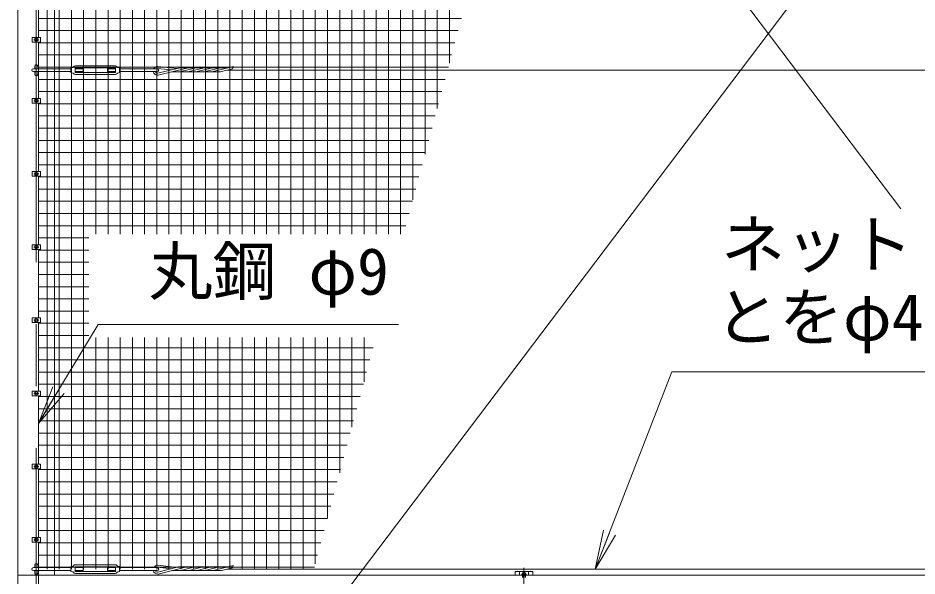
# Model space of a CAD drawing. Units: millimetres at full size; details may follow other scales. Extents: x -16800 to 16800, y -11880 to 11880.
# Drawn here: x -13745 to -10058, y 84 to 2372 of the extents above; entities that cross this region are included whole.
import ezdxf
from ezdxf.enums import TextEntityAlignment as Align

# ---------------------------------------------------------------- set-up
doc = ezdxf.new("R2010")
doc.units = ezdxf.units.MM
doc.header["$LTSCALE"] = 40
doc.linetypes.add('USER1', pattern=[50.8, 31.75, -6.35, 6.35, -6.35])
for name, color, linetype, lineweight in [('0-0_D-STR1', 1, 'Continuous', 18), ('0-1_D-BMK', 2, 'USER1', 13), ('0-2_D-STR3', 3, 'Continuous', 13), ('0-7_0', 7, 'Continuous', 18), ('0-9_D-STR-TXT', 7, 'Continuous', 13), ('0-A_D-STR2', 7, 'Continuous', 13)]:
    doc.layers.add(name, color=color, linetype=linetype, lineweight=lineweight)
doc.styles.add('ＭＳ ゴシック', font='')
doc.styles.get('ＭＳ ゴシック').set_extended_font_data('MS Gothic')

# ---------------------------------------------------------------- blocks, each defined once
blk = doc.blocks.new('_Open')
at = {"layer": '0-7_0'}
blk.add_line((-40, 6.67), (0, 0), dxfattribs=at)
blk.add_lwpolyline([(-40, -6.67), (0, 0), (-40, 0)], dxfattribs=at)

msp = doc.modelspace()

# ---------------------------------------------------------------- linework, layer by layer
at = {"layer": '0-0_D-STR1'}
for p, q in [((-13595.08, 87.52), (-13595.08, 6357.52)), ((-13745.08, 87.52), (-870.08, 87.52)), ((-11689.08, 87.52), (-11689.08, 102.52)), ((-11651.08, 87.52), (-11651.08, 102.52)), ((-11633.58, 87.52), (-11633.58, 102.52))]:
    msp.add_line(p, q, dxfattribs=at)
for points in [[(-13595.08, 6357.52), (-13745.08, 6357.52), (-13745.08, -2642.48), (-13595.08, -2642.48), (-13595.08, -1682.48)], [(-11706.58, 87.52), (-11706.58, 102.52), (-11633.58, 102.52)]]:
    msp.add_lwpolyline(points, dxfattribs=at)
at = {"layer": '0-1_D-BMK'}
for p, q in [((-13670.08, -2693.48), (-13670.08, 6408.52)), ((-13680.08, 2282.52), (-13660.08, 2282.52)), ((-13680.08, 2032.52), (-13660.08, 2032.52)), ((-13680.08, 1732.52), (-13660.08, 1732.52)), ((-13680.08, 1432.52), (-13660.08, 1432.52)), ((-13680.08, 1132.52), (-13660.08, 1132.52)), ((-13680.08, 832.52), (-13660.08, 832.52)), ((-13680.08, 532.52), (-13660.08, 532.52)), ((-13680.08, 232.52), (-13660.08, 232.52)), ((-11670.08, 117.52), (-11670.08, -1982.48)), ((-11660.08, 92.02), (-11680.08, 92.02))]:
    msp.add_line(p, q, dxfattribs=at)
at = {"layer": '0-2_D-STR3'}
for p, q in [((-13378.37, -1271.04), (-8276.01, 5465.66)), ((-13059.94, 5465.66), (-10124.35, 1589.76)), ((-13661.58, 2292.02), (-13661.58, 2573.02)), ((-13687.28, 2292.02), (-13652.88, 2292.02)), ((-13687.28, 2292.02), (-13687.28, 2273.02)), ((-13676.58, 2286.27), (-13670.08, 2290.03)), ((-13676.58, 2278.77), (-13676.58, 2286.27)), ((-13670.08, 2290.03), (-13663.58, 2286.27)), ((-13663.58, 2286.27), (-13663.58, 2278.77)), ((-13652.88, 2292.02), (-13652.88, 2273.02)), ((-13687.28, 2273.02), (-13652.88, 2273.02)), ((-13670.08, 2275.02), (-13676.58, 2278.77)), ((-13663.58, 2278.77), (-13670.08, 2275.02)), ((-13661.58, 2042.02), (-13661.58, 2273.02)), ((-13509.09, 2175.52), (-13347.09, 2175.52)), ((-13682.08, 2163.52), (-13528.09, 2163.52)), ((-13682.08, 2151.52), (-13528.09, 2151.52)), ((-13676.08, 2174.52), (-13676.08, 2163.52)), ((-13676.08, 2151.52), (-13676.08, 2140.52)), ((-13664.08, 2174.52), (-13664.08, 2163.52)), ((-13664.08, 2151.52), (-13664.08, 2140.52)), ((-13528.09, 2167.52), (-13520.28, 2169.19)), ((-13528.09, 2147.52), (-13528.09, 2167.52)), ((-13528.09, 2147.52), (-13520.28, 2145.85)), ((-13511.09, 2150.02), (-13511.09, 2165.02)), ((-13511.09, 2163.52), (-13478.09, 2163.52)), ((-13509.09, 2167.02), (-13347.09, 2167.02)), ((-13509.09, 2148.02), (-13347.09, 2148.02)), ((-13509.09, 2139.52), (-13347.09, 2139.52)), ((-13378.09, 2151.52), (-13378.09, 2163.52)), ((-13378.09, 2163.52), (-13345.09, 2163.52)), ((-13378.09, 2151.52), (-13345.09, 2151.52)), ((-13345.09, 2150.02), (-13345.09, 2165.02)), ((-13328.09, 2147.52), (-13335.89, 2145.85)), ((-13328.09, 2163.52), (-13174.09, 2163.52)), ((-13328.09, 2151.52), (-13174.09, 2151.52)), ((-13173.22, 2164.88), (-13115.55, 2158.89)), ((-13173.01, 2172.9), (-13092.68, 2164.56)), ((-13171.82, 2144.94), (-13086.16, 2166.18)), ((-13170.58, 2137), (-13052.92, 2166.18)), ((-12917.02, 2151.1), (-13113.73, 2151.1)), ((-12883.17, 2167.06), (-13078.94, 2167.06)), ((-13076.94, 2151.98), (-13019.68, 2166.18)), ((-13043.7, 2151.98), (-12986.44, 2166.18)), ((-13010.46, 2151.98), (-12953.2, 2166.18)), ((-12977.22, 2151.98), (-12919.96, 2166.18)), ((-12943.98, 2151.98), (-12862.16, 2172.27)), ((-12910.74, 2151.98), (-12866.06, 2163.06)), ((-12888.4, 2157.52), (-870.08, 2157.52)), ((-13687.28, 2042.02), (-13652.88, 2042.02)), ((-13687.28, 2042.02), (-13687.28, 2023.02)), ((-13676.58, 2036.27), (-13670.08, 2040.03)), ((-13676.58, 2028.77), (-13676.58, 2036.27)), ((-13670.08, 2025.02), (-13676.58, 2028.77)), ((-13670.08, 2040.03), (-13663.58, 2036.27)), ((-13663.58, 2028.77), (-13670.08, 2025.02)), ((-13663.58, 2036.27), (-13663.58, 2028.77)), ((-13652.88, 2042.02), (-13652.88, 2023.02)), ((-13687.28, 2023.02), (-13652.88, 2023.02)), ((-13661.58, 1742.02), (-13661.58, 2023.02)), ((-13687.28, 1742.02), (-13652.88, 1742.02)), ((-13687.28, 1742.02), (-13687.28, 1723.02)), ((-13676.58, 1736.27), (-13670.08, 1740.03)), ((-13676.58, 1728.77), (-13676.58, 1736.27)), ((-13670.08, 1740.03), (-13663.58, 1736.27)), ((-13663.58, 1736.27), (-13663.58, 1728.77)), ((-13652.88, 1742.02), (-13652.88, 1723.02)), ((-13687.28, 1723.02), (-13652.88, 1723.02)), ((-13670.08, 1725.02), (-13676.58, 1728.77)), ((-13663.58, 1728.77), (-13670.08, 1725.02)), ((-13661.58, 1442.02), (-13661.58, 1723.02)), ((-13687.28, 1442.02), (-13652.88, 1442.02)), ((-13687.28, 1442.02), (-13687.28, 1423.02)), ((-13676.58, 1436.27), (-13670.08, 1440.03)), ((-13670.08, 1440.03), (-13663.58, 1436.27)), ((-13652.88, 1442.02), (-13652.88, 1423.02)), ((-13687.28, 1423.02), (-13652.88, 1423.02)), ((-13676.58, 1428.77), (-13676.58, 1436.27)), ((-13670.08, 1425.02), (-13676.58, 1428.77)), ((-13663.58, 1428.77), (-13670.08, 1425.02)), ((-13663.58, 1436.27), (-13663.58, 1428.77)), ((-13661.58, 1142.02), (-13661.58, 1423.02)), ((-13687.28, 1142.02), (-13652.88, 1142.02)), ((-13687.28, 1142.02), (-13687.28, 1123.02)), ((-13687.28, 1123.02), (-13652.88, 1123.02)), ((-13676.58, 1136.27), (-13670.08, 1140.03)), ((-13676.58, 1128.77), (-13676.58, 1136.27)), ((-13670.08, 1125.02), (-13676.58, 1128.77)), ((-13670.08, 1140.03), (-13663.58, 1136.27)), ((-13663.58, 1128.77), (-13670.08, 1125.02)), ((-13663.58, 1136.27), (-13663.58, 1128.77)), ((-13661.58, 842.02), (-13661.58, 1123.02)), ((-13652.88, 1142.02), (-13652.88, 1123.02)), ((-13687.28, 842.02), (-13652.88, 842.02)), ((-13687.28, 842.02), (-13687.28, 823.02)), ((-13687.28, 823.02), (-13652.88, 823.02)), ((-13676.58, 836.27), (-13670.08, 840.03)), ((-13676.58, 828.77), (-13676.58, 836.27)), ((-13670.08, 825.02), (-13676.58, 828.77)), ((-13670.08, 840.03), (-13663.58, 836.27)), ((-13663.58, 828.77), (-13670.08, 825.02)), ((-13663.58, 836.27), (-13663.58, 828.77)), ((-13661.58, 542.02), (-13661.58, 823.02)), ((-13652.88, 842.02), (-13652.88, 823.02)), ((-13687.28, 542.02), (-13652.88, 542.02)), ((-13687.28, 542.02), (-13687.28, 523.02)), ((-13687.28, 523.02), (-13652.88, 523.02)), ((-13676.58, 536.27), (-13670.08, 540.03)), ((-13676.58, 528.77), (-13676.58, 536.27)), ((-13670.08, 525.02), (-13676.58, 528.77)), ((-13670.08, 540.03), (-13663.58, 536.27)), ((-13663.58, 528.77), (-13670.08, 525.02)), ((-13663.58, 536.27), (-13663.58, 528.77)), ((-13661.58, 242.02), (-13661.58, 523.02)), ((-13652.88, 542.02), (-13652.88, 523.02)), ((-13687.28, 242.02), (-13652.88, 242.02)), ((-13687.28, 242.02), (-13687.28, 223.02)), ((-13687.28, 223.02), (-13652.88, 223.02)), ((-13676.58, 236.27), (-13670.08, 240.03)), ((-13676.58, 228.77), (-13676.58, 236.27)), ((-13670.08, 225.02), (-13676.58, 228.77)), ((-13670.08, 240.03), (-13663.58, 236.27)), ((-13663.58, 228.77), (-13670.08, 225.02)), ((-13663.58, 236.27), (-13663.58, 228.77)), ((-13661.58, -2.98), (-13661.58, 223.02)), ((-13652.88, 242.02), (-13652.88, 223.02)), ((-13682.08, 118.52), (-13528.09, 118.52)), ((-13676.08, 129.52), (-13676.08, 118.52)), ((-13664.08, 129.52), (-13664.08, 118.52)), ((-13528.09, 122.52), (-13520.28, 124.19)), ((-13528.09, 102.52), (-13528.09, 122.52)), ((-13511.09, 105.02), (-13511.09, 120.02)), ((-13511.09, 118.52), (-13478.09, 118.52)), ((-13509.09, 130.52), (-13347.09, 130.52)), ((-13509.09, 122.02), (-13347.09, 122.02)), ((-13378.09, 106.52), (-13378.09, 118.52)), ((-13378.09, 118.52), (-13345.09, 118.52)), ((-13345.09, 105.02), (-13345.09, 120.02)), ((-13328.09, 118.52), (-13174.09, 118.52)), ((-13173.22, 119.88), (-13115.55, 113.89)), ((-13173.01, 127.9), (-13092.68, 119.56)), ((-13171.82, 99.94), (-13086.16, 121.18)), ((-13170.58, 92), (-13052.92, 121.18)), ((-12883.17, 122.06), (-13078.94, 122.06)), ((-13076.94, 106.98), (-13019.68, 121.18)), ((-13043.7, 106.98), (-12986.44, 121.18)), ((-13010.46, 106.98), (-12953.2, 121.18)), ((-12977.22, 106.98), (-12919.96, 121.18)), ((-12943.98, 106.98), (-12862.16, 127.27)), ((-12910.74, 106.98), (-12866.06, 118.06)), ((-12888.4, 112.52), (-870.08, 112.52)), ((-13682.08, 106.52), (-13528.09, 106.52)), ((-13676.08, 106.52), (-13676.08, 95.52)), ((-13664.08, 106.52), (-13664.08, 95.52)), ((-13528.09, 102.52), (-13520.28, 100.85)), ((-13509.09, 103.02), (-13347.09, 103.02)), ((-13509.09, 94.52), (-13347.09, 94.52)), ((-13378.09, 106.52), (-13345.09, 106.52)), ((-13328.09, 102.52), (-13335.89, 100.85)), ((-13328.09, 106.52), (-13174.09, 106.52)), ((-12917.02, 106.1), (-13113.73, 106.1)), ((-11670.08, 99.53), (-11676.58, 95.77)), ((-11676.58, 95.77), (-11676.58, 88.27)), ((-11676.58, 88.27), (-11670.08, 84.52)), ((-11676.33, 88.12), (-11676.33, 78.02)), ((-11674.33, 86.97), (-11674.33, 78.02)), ((-11663.58, 95.77), (-11670.08, 99.53)), ((-11670.08, 84.52), (-11663.58, 88.27)), ((-11665.83, 86.97), (-11665.83, 78.02)), ((-11663.83, 88.12), (-11663.83, 78.02)), ((-11663.58, 88.27), (-11663.58, 95.77))]:
    msp.add_line(p, q, dxfattribs=at)
for points in [[(-13511.09, 2151.52), (-13478.09, 2151.52), (-13478.09, 2163.52)], [(-13328.09, 2147.52), (-13328.09, 2167.52), (-13335.89, 2169.19)], [(-13511.09, 106.52), (-13478.09, 106.52), (-13478.09, 118.52)], [(-13328.09, 102.52), (-13328.09, 122.52), (-13335.89, 124.19)]]:
    msp.add_lwpolyline(points, dxfattribs=at)
for centre in [(-13670.08, 2282.52), (-13670.08, 2032.52), (-13670.08, 1732.52), (-13670.08, 1432.52), (-13670.08, 1132.52), (-13670.08, 832.52), (-13670.08, 532.52), (-13670.08, 232.52), (-11670.08, 92.02)]:
    msp.add_circle(centre, 6.25, dxfattribs=at)
for centre, radius, start, end in [((-13670.08, 2174.52), 6, 0, 180), ((-13509.09, 2165.02), 10.5, 90, 146.11888), ((-13347.09, 2165.02), 10.5, 33.88112, 90), ((-13682.08, 2157.52), 6, 90, 270), ((-13670.08, 2140.52), 6, 180, 0), ((-13521.12, 2173.1), 4, 282.09925, 326.11888), ((-13521.12, 2141.94), 4, 33.88112, 77.90075), ((-13509.09, 2150.02), 10.5, 213.88112, 270), ((-13509.09, 2165.02), 2, 90, 180), ((-13509.09, 2150.02), 2, 180, 270), ((-13347.09, 2165.02), 2, 0, 90), ((-13347.09, 2150.02), 2, 270, 0), ((-13347.09, 2150.02), 10.5, 270, 326.11888), ((-13335.05, 2173.1), 4, 213.88112, 257.90075), ((-13335.05, 2141.94), 4, 102.09925, 146.11888), ((-13172.21, 2154.93), 18, 191.63319, 275.17572), ((-13172.21, 2154.93), 18, 92.82496, 151.48944), ((-13172.21, 2154.93), 10, 199.92759, 272.18972), ((-13172.21, 2154.93), 10, 95.82544, 120.77566), ((-13174.09, 2157.52), 6, 270, 90), ((-13078.94, 2137.06), 30, 90, 103.92636), ((-13084.16, 2181.1), 30, 270, 283.92645), ((-13045.7, 2137.06), 30, 90, 103.92636), ((-13050.92, 2181.1), 30, 270, 283.92645), ((-13012.46, 2137.06), 30, 90, 103.92636), ((-13017.68, 2181.1), 30, 270, 283.92645), ((-12979.22, 2137.06), 30, 90, 103.92636), ((-12984.44, 2181.1), 30, 270, 283.92645), ((-12945.98, 2137.06), 30, 90, 103.92636), ((-12951.2, 2181.1), 30, 270, 283.92645), ((-12912.74, 2137.06), 30, 90, 103.92636), ((-12917.96, 2181.1), 30, 270, 283.92645), ((-12929.42, 2195.32), 71.11, 333.02173, 341.08588), ((-13682.08, 112.52), 6, 90, 270), ((-13670.08, 129.52), 6, 0, 180), ((-13521.12, 128.1), 4, 282.09925, 326.11888), ((-13509.09, 120.02), 10.5, 90, 146.11888), ((-13509.09, 120.02), 2, 90, 180), ((-13347.09, 120.02), 10.5, 33.88112, 90), ((-13347.09, 120.02), 2, 0, 90), ((-13335.05, 128.1), 4, 213.88112, 257.90075), ((-13172.21, 109.93), 18, 92.82496, 151.48944), ((-13172.21, 109.93), 10, 95.82544, 120.77566), ((-13174.09, 112.52), 6, 270, 90), ((-13078.94, 92.06), 30, 90, 103.92636), ((-13045.7, 92.06), 30, 90, 103.92636), ((-13012.46, 92.06), 30, 90, 103.92636), ((-12979.22, 92.06), 30, 90, 103.92636), ((-12945.98, 92.06), 30, 90, 103.92636), ((-12912.74, 92.06), 30, 90, 103.92636), ((-12929.42, 150.32), 71.11, 333.02173, 341.08588), ((-13670.08, 95.52), 6, 180, 0), ((-13521.12, 96.94), 4, 33.88112, 77.90075), ((-13509.09, 105.02), 10.5, 213.88112, 270), ((-13509.09, 105.02), 2, 180, 270), ((-13347.09, 105.02), 2, 270, 0), ((-13347.09, 105.02), 10.5, 270, 326.11888), ((-13335.05, 96.94), 4, 102.09925, 146.11888), ((-13172.21, 109.93), 18, 191.63319, 275.17572), ((-13172.21, 109.93), 10, 199.92759, 272.18972), ((-13084.16, 136.1), 30, 270, 283.92645), ((-13050.92, 136.1), 30, 270, 283.92645), ((-13017.68, 136.1), 30, 270, 283.92645), ((-12984.44, 136.1), 30, 270, 283.92645), ((-12951.2, 136.1), 30, 270, 283.92645), ((-12917.96, 136.1), 30, 270, 283.92645)]:
    msp.add_arc(centre, radius, start, end, dxfattribs=at)
at = {"layer": '0-9_D-STR-TXT'}
for points in [[(-12184.14, 1114.77), (-13416.26, 1114.77), (-13660.55, 710.77)], [(-8014.17, 921.52), (-11063.55, 921.52), (-11376.79, 114.39)]]:
    msp.add_lwpolyline(points, dxfattribs=at)
at = {"layer": '0-A_D-STR2'}
for p, q in [((-13625.84, 112.52), (-13625.84, 6257.52)), ((-13575.84, 112.52), (-13575.84, 6257.52)), ((-13525.84, 112.52), (-13525.84, 6257.52)), ((-13475.84, 112.52), (-13475.84, 6257.52)), ((-13425.84, 1485.82), (-13425.84, 6257.52)), ((-13375.84, 1485.82), (-13375.84, 6257.52)), ((-13325.84, 1485.82), (-13325.84, 6257.52)), ((-13275.84, 1485.82), (-13275.84, 6257.52)), ((-13225.84, 1485.82), (-13225.84, 6257.52)), ((-13175.84, 1485.82), (-13175.84, 6257.52)), ((-13125.84, 1485.82), (-13125.84, 6257.52)), ((-13075.84, 1485.82), (-13075.84, 6257.52)), ((-13025.84, 1485.82), (-13025.84, 6257.52)), ((-12975.84, 1485.82), (-12975.84, 6257.52)), ((-12925.84, 1485.82), (-12925.84, 6257.52)), ((-12875.84, 1485.82), (-12875.84, 6257.52)), ((-12825.84, 1485.82), (-12825.84, 6257.52)), ((-12775.84, 1485.82), (-12775.84, 6257.52)), ((-12725.84, 1485.82), (-12725.84, 6257.52)), ((-12675.84, 1485.82), (-12675.84, 6257.52)), ((-12625.84, 1485.82), (-12625.84, 6257.52)), ((-12575.84, 1485.82), (-12575.84, 6257.52)), ((-12525.84, 1485.82), (-12525.84, 6257.52)), ((-12475.84, 1485.82), (-12475.84, 6257.52)), ((-12425.84, 1485.82), (-12425.84, 6257.52)), ((-12375.84, 1485.82), (-12375.84, 4978.32)), ((-12325.84, 1485.82), (-12325.84, 4978.32)), ((-12275.84, 1485.82), (-12275.84, 4978.32)), ((-12225.84, 1485.82), (-12225.84, 4978.32)), ((-12175.84, 1485.82), (-12175.84, 4978.32)), ((-12125.84, 1626.69), (-12125.84, 4978.32)), ((-12075.84, 1813.29), (-12075.84, 4978.32)), ((-12025.84, 1999.9), (-12025.84, 4978.32)), ((-11975.84, 2186.5), (-11975.84, 4978.32)), ((-13661.58, 2370), (-11926.68, 2370)), ((-13661.58, 2320), (-11940.07, 2320)), ((-13661.58, 2270), (-11953.47, 2270)), ((-13661.58, 2220), (-11966.87, 2220)), ((-13661.58, 2170), (-11980.27, 2170)), ((-13661.58, 2120), (-11993.66, 2120)), ((-13661.58, 2070), (-12007.06, 2070)), ((-13661.58, 2020), (-12020.46, 2020)), ((-13661.58, 1970), (-12033.86, 1970)), ((-13661.58, 1920), (-12047.25, 1920)), ((-13661.58, 1870), (-12060.65, 1870)), ((-13661.58, 1820), (-12074.05, 1820)), ((-13661.58, 1770), (-12087.45, 1770)), ((-13661.58, 1720), (-12100.84, 1720)), ((-13661.58, 1670), (-12114.24, 1670)), ((-13661.58, 1620), (-12127.64, 1620)), ((-13661.58, 1570), (-12141.04, 1570)), ((-13661.58, 1520), (-12154.43, 1520)), ((-13661.58, 1470), (-13454.35, 1470)), ((-13661.58, 1420), (-13454.35, 1420)), ((-13661.58, 1370), (-13454.35, 1370)), ((-13661.58, 1320), (-13454.35, 1320)), ((-13661.58, 1270), (-13454.35, 1270)), ((-13661.58, 1220), (-13454.35, 1220)), ((-13661.58, 1170), (-13454.35, 1170)), ((-13661.58, 1120), (-13454.35, 1120)), ((-13661.58, 1070), (-13454.35, 1070)), ((-13425.84, 112.52), (-13425.84, 1061.48)), ((-13375.84, 112.52), (-13375.84, 1061.48)), ((-13325.84, 112.52), (-13325.84, 1061.48)), ((-13275.84, 112.52), (-13275.84, 1061.48)), ((-13225.84, 112.52), (-13225.84, 1061.48)), ((-13175.84, 112.52), (-13175.84, 1061.48)), ((-13125.84, 112.52), (-13125.84, 1061.48)), ((-13075.84, 112.52), (-13075.84, 1061.48)), ((-13025.84, 112.52), (-13025.84, 1061.48)), ((-12975.84, 112.52), (-12975.84, 1061.48)), ((-12925.84, 112.52), (-12925.84, 1061.48)), ((-12875.84, 112.52), (-12875.84, 1061.48)), ((-12825.84, 112.52), (-12825.84, 1061.48)), ((-12775.84, 112.52), (-12775.84, 1061.48)), ((-12725.84, 112.52), (-12725.84, 1061.48)), ((-12675.84, 112.52), (-12675.84, 1061.48)), ((-12625.84, 112.52), (-12625.84, 1061.48)), ((-12575.84, 112.52), (-12575.84, 1061.48)), ((-12525.84, 133.87), (-12525.84, 1061.48)), ((-12475.84, 320.47), (-12475.84, 1061.48)), ((-12425.84, 507.08), (-12425.84, 1061.48)), ((-12375.84, 693.68), (-12375.84, 1061.48)), ((-12325.84, 880.28), (-12325.84, 1061.48)), ((-13661.58, 1020), (-12288.41, 1020)), ((-13661.58, 970), (-12301.8, 970)), ((-13661.58, 920), (-12315.2, 920)), ((-13661.58, 870), (-12328.6, 870)), ((-13661.58, 820), (-12342, 820)), ((-13661.58, 770), (-12355.39, 770)), ((-13661.58, 720), (-12368.79, 720)), ((-13661.58, 670), (-12382.19, 670)), ((-13661.58, 620), (-12395.59, 620)), ((-13661.58, 570), (-12408.98, 570)), ((-13661.58, 520), (-12422.38, 520)), ((-13661.58, 470), (-12435.78, 470)), ((-13661.58, 420), (-12449.18, 420)), ((-13661.58, 370), (-12462.57, 370)), ((-13661.58, 320), (-12475.97, 320)), ((-13661.58, 270), (-12489.37, 270)), ((-13661.58, 220), (-12502.77, 220)), ((-13661.58, 170), (-12516.16, 170)), ((-13661.58, 120), (-12529.56, 120))]:
    msp.add_line(p, q, dxfattribs=at)

# ---------------------------------------------------------------- block references
at = {"layer": '0-9_D-STR-TXT', "xscale": 4, "yscale": 4}
for p, rotation in [((-13661.58, 709.06), 238.83933), ((-11377.51, 112.52), 248.78946)]:
    msp.add_blockref('_Open', p, dxfattribs=dict(at, rotation=rotation))

# ---------------------------------------------------------------- texts
at = {"layer": '0-9_D-STR-TXT', "style": 'ＭＳ ゴシック'}
for s, p in [('ネットとめっき鋼ヨリ線', (-10861.88, 1289.92)), ('丸鋼 φ9', (-13209.52, 1179.32)), ('とをφ4ロープにて固定', (-10886.25, 991.66))]:
    msp.add_text(s, height=192.4, dxfattribs=at).set_placement(p, align=Align.BOTTOM_LEFT)

doc.saveas('drawing.dxf')
